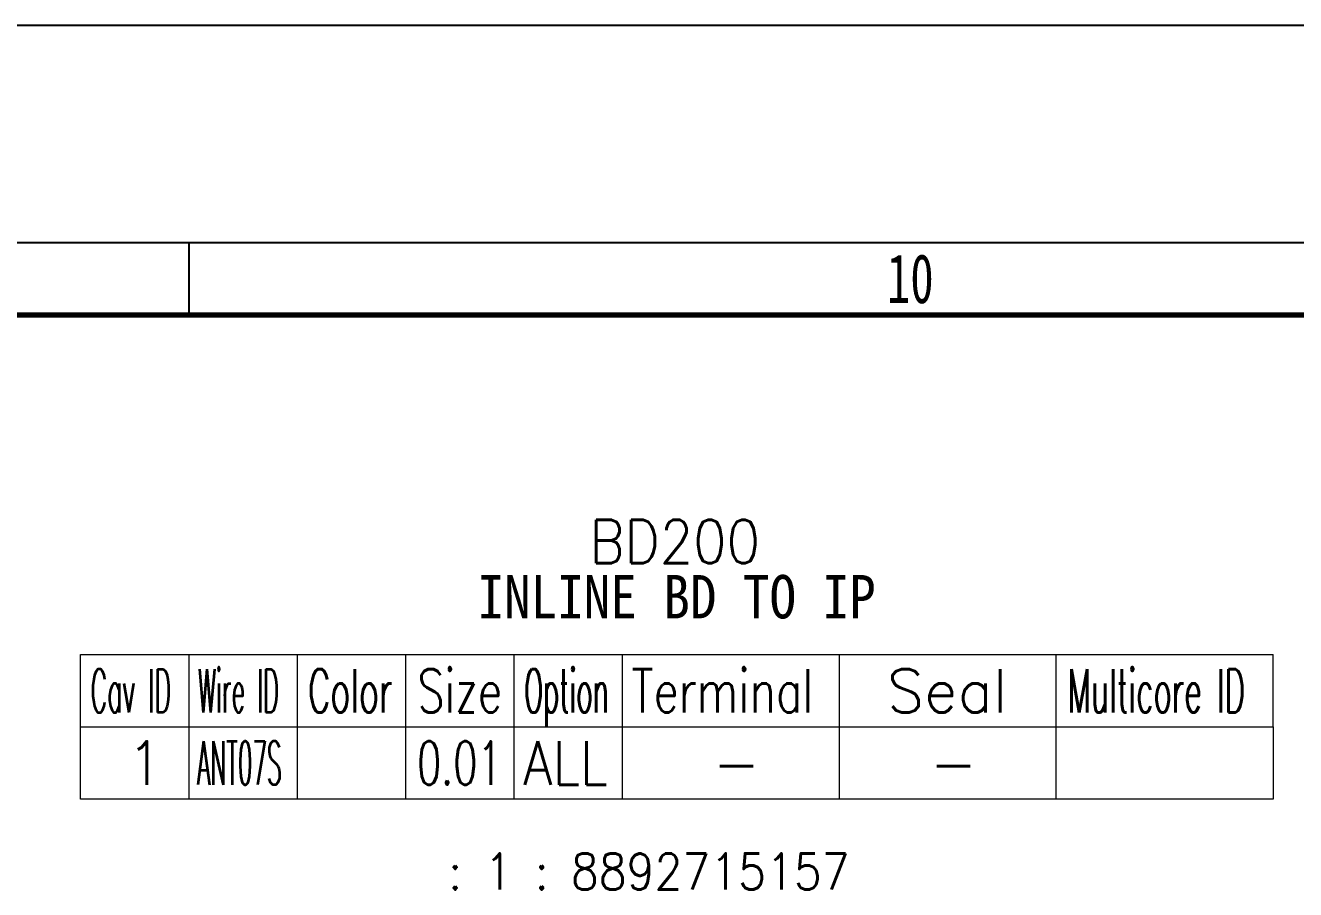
# Model space of a CAD drawing. Header units: inches. Extents: x 47316 to 59086, y 3141 to 11743.
# Drawn here: x 51156.6 to 51244.5, y 6399.3 to 6459 of the extents above; entities that cross this region are included whole.
import ezdxf

# ---------------------------------------------------------------- set-up
doc = ezdxf.new("R2010")
doc.units = ezdxf.units.IN
doc.header["$MEASUREMENT"] = 0
doc.styles.add('MtX_FangSong_GB2312', font='')
doc.styles.get("Standard").update_dxf_attribs({"font": ''})
doc.styles.get('MtX_FangSong_GB2312').set_extended_font_data('FangSong_GB2312')
doc.styles.get('Standard').set_extended_font_data('SimSun')

msp = doc.modelspace()

# ---------------------------------------------------------------- linework, layer by layer
at = {"color": 0}
for p, q in [((55003.929, 6459.029), (50247.929, 6459.029)), ((50267.929, 6444.029), (54956.929, 6444.029))]:
    msp.add_line(p, q, dxfattribs=at)
msp.add_line((51167.929, 6439.029), (51167.929, 6444.029))
at = {"color": 0, "lineweight": 70}
msp.add_line((50267.929, 6439.029), (54983.929, 6439.029), dxfattribs=at)
at = {"color": 0, "linetype": 'Continuous', "lineweight": 15}
for p, q in [((51160.429, 6415.529), (51242.929, 6415.529)), ((51160.429, 6410.529), (51160.429, 6415.529)), ((51160.429, 6410.529), (51242.929, 6410.529))]:
    msp.add_line(p, q, dxfattribs=at)
at = {"color": 7, "linetype": 'Continuous', "lineweight": 15}
for p, q in [((51167.929, 6410.529), (51167.929, 6415.529)), ((51175.429, 6410.529), (51175.429, 6415.529)), ((51182.929, 6410.529), (51182.929, 6415.529)), ((51190.429, 6410.529), (51190.429, 6415.529)), ((51197.929, 6410.529), (51197.929, 6415.529)), ((51212.929, 6410.529), (51212.929, 6415.529)), ((51227.929, 6410.529), (51227.929, 6415.529)), ((51242.929, 6410.529), (51242.929, 6415.529))]:
    msp.add_line(p, q, dxfattribs=at)
at = {"color": 102, "linetype": 'Continuous', "lineweight": 15}
for p, q in [((51167.929, 6405.529), (51167.929, 6410.529)), ((51175.429, 6405.529), (51175.429, 6410.529)), ((51182.929, 6405.529), (51182.929, 6410.529)), ((51190.429, 6405.529), (51190.429, 6410.529)), ((51197.929, 6405.529), (51197.929, 6410.529)), ((51212.929, 6405.529), (51212.929, 6410.529)), ((51227.929, 6405.529), (51227.929, 6410.529))]:
    msp.add_line(p, q, dxfattribs=at)
at = {"color": 0, "linetype": 'Continuous', "lineweight": 15}
msp.add_lwpolyline([(51160.429, 6405.529), (51160.429, 6410.529), (51242.929, 6410.529), (51242.929, 6405.529)], close=True, dxfattribs=at)

# ---------------------------------------------------------------- texts
at = {"style": 'MtX_FangSong_GB2312', "width": 0.7}
msp.add_text('10', height=3.4, dxfattribs=at).set_placement((51216.212, 6439.829))
at = {"color": 6, "linetype": 'Continuous', "lineweight": 20, "char_height": 3, "attachment_point": 1}
for s, insert, width in [('\\Fromans.shx;\\W0.9000000000;\\T1.0000000000;\\o\\lBD200', (51195.637, 6424.846), 13.11429), ('\\f黑体|b0|i0|c1|p0;\\W0.9000000000;\\T1.0000000000;\\o\\lINLINE BD TO IP', (51187.891, 6421.029), 29.1236)]:
    msp.add_mtext(s, dxfattribs=dict(at, insert=insert, width=width))
at = {"color": 7, "linetype": 'Continuous', "lineweight": 15, "char_height": 3, "attachment_point": 1}
for s, insert, width in [('\\Fromans.shx;\\W0.4292452830;\\T1.0000000000;\\o\\lCav ID', (51161.113, 6414.529), 6.5), ('\\Fromans.shx;\\W0.4026548673;\\T1.0000000000;\\o\\lWire ID', (51168.544, 6414.529), 6.5), ('\\Fromans.shx;\\W0.5687500000;\\T1.0000000000;\\o\\lColor', (51176.173, 6414.529), 6.5), ('\\Fromans.shx;\\W0.7222222222;\\T1.0000000000;\\o\\lSize', (51183.739, 6414.529), 6.5), ('\\Fromans.shx;\\W0.4595959596;\\T1.0000000000;\\o\\lOption', (51191.126, 6414.529), 6.5), ('\\Fromans.shx;\\W0.7480916031;\\T1.0000000000;\\o\\lTerminal', (51198.536, 6414.529), 14), ('\\Fromans.shx;\\W1.0000000000;\\T1.0000000000;\\o\\lSeal', (51216.215, 6414.529), 9.28571), ('\\Fromans.shx;\\W0.5185185185;\\T1.0000000000;\\o\\lMulticore ID', (51228.726, 6414.529), 14), ('\\Fromans.shx;\\W1.0000000000;\\T1.0000000000;\\o\\l1', (51163.608, 6409.529), 2.85714)]:
    msp.add_mtext(s, dxfattribs=dict(at, insert=insert, width=width))
at = {"color": 21, "linetype": 'Continuous', "lineweight": 15, "char_height": 3, "attachment_point": 1}
for s, insert, width in [('\\Fromans.shx;\\W0.3922413793;\\T1.0000000000;\\o\\lANT07S', (51168.485, 6409.529), 6.5), ('\\Fromans.shx;\\W0.6500000000;\\T1.0000000000;\\o\\l0.01', (51183.708, 6409.529), 6.5), ('\\Fromans.shx;\\W1.0000000000;\\T1.0000000000;\\o\\l-', (51204.144, 6409.529), 3.71429)]:
    msp.add_mtext(s, dxfattribs=dict(at, insert=insert, width=width))
at = {"color": 140, "linetype": 'Continuous', "lineweight": 15, "char_height": 3, "attachment_point": 1}
for s, insert, width in [('\\Fromans.shx;\\W0.8750000000;\\T1.0000000000;\\o\\lALL', (51191.054, 6409.529), 6.5), ('\\Fromans.shx;\\W1.0000000000;\\T1.0000000000;\\o\\l-', (51219.144, 6409.529), 3.71429)]:
    msp.add_mtext(s, dxfattribs=dict(at, insert=insert, width=width))
at = {"color": 42, "linetype": 'Continuous', "lineweight": 15, "insert": (51184.322, 6401.779), "char_height": 2.5, "width": 34.71429, "attachment_point": 1}
msp.add_mtext('\\Fromans.shx;\\W0.9000000000;\\T1.0000000000;\\o\\l : 1 : 8892715157', dxfattribs=at)

doc.saveas('drawing.dxf')
